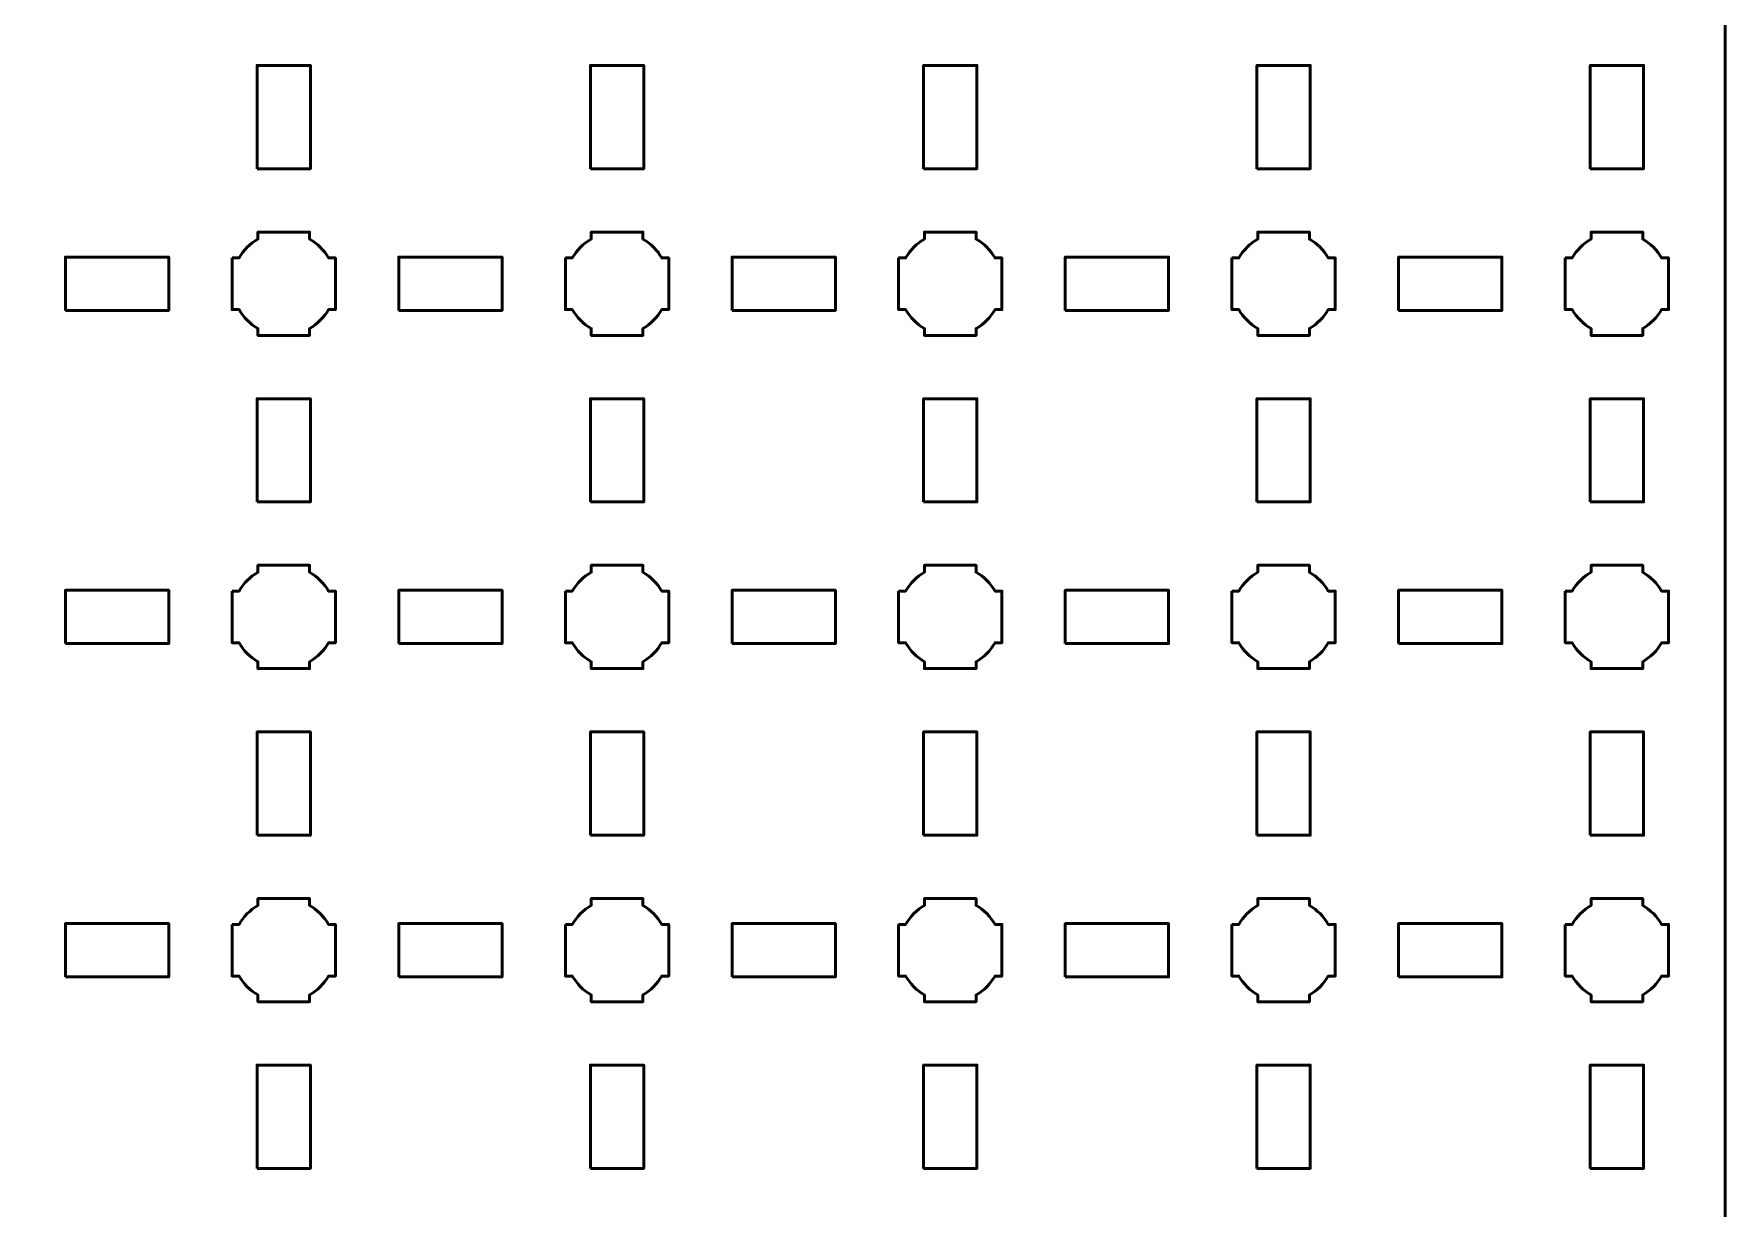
# Model space of a CAD drawing. Header units: centimetres. Extents: x -30.1 to 9.2, y -44.5 to 14.8.
# Drawn here: x -1 to 9.15, y -37.4 to -30.35 of the extents above; entities that cross this region are included whole.
import ezdxf

# ---------------------------------------------------------------- set-up
doc = ezdxf.new("R2010")
doc.units = ezdxf.units.CM
doc.header["$MEASUREMENT"] = 0
doc.layers.add('Layer 1', color=7, linetype='Continuous')

msp = doc.modelspace()

# ---------------------------------------------------------------- linework, layer by layer
at = {"layer": 'Layer 1', "color": 250, "lineweight": 53}
for points in [[(0.34, -31.16), (0.66, -31.16), (0.66, -30.54), (0.34, -30.54), (0.34, -31.16)], [(2.34, -31.16), (2.66, -31.16), (2.66, -30.54), (2.34, -30.54), (2.34, -31.16)], [(4.34, -31.16), (4.66, -31.16), (4.66, -30.54), (4.34, -30.54), (4.34, -31.16)], [(6.34, -31.16), (6.66, -31.16), (6.66, -30.54), (6.34, -30.54), (6.34, -31.16)], [(8.34, -31.16), (8.66, -31.16), (8.66, -30.54), (8.34, -30.54), (8.34, -31.16)], [(-0.81, -32.01), (-0.19, -32.01), (-0.19, -31.69), (-0.81, -31.69), (-0.81, -32.01)], [(1.19, -32.01), (1.81, -32.01), (1.81, -31.69), (1.19, -31.69), (1.19, -32.01)], [(3.19, -32.01), (3.81, -32.01), (3.81, -31.69), (3.19, -31.69), (3.19, -32.01)], [(5.19, -32.01), (5.81, -32.01), (5.81, -31.69), (5.19, -31.69), (5.19, -32.01)], [(7.19, -32.01), (7.81, -32.01), (7.81, -31.69), (7.19, -31.69), (7.19, -32.01)], [(0.34, -33.16), (0.66, -33.16), (0.66, -32.54), (0.34, -32.54), (0.34, -33.16)], [(2.34, -33.16), (2.66, -33.16), (2.66, -32.54), (2.34, -32.54), (2.34, -33.16)], [(4.34, -33.16), (4.66, -33.16), (4.66, -32.54), (4.34, -32.54), (4.34, -33.16)], [(6.34, -33.16), (6.66, -33.16), (6.66, -32.54), (6.34, -32.54), (6.34, -33.16)], [(8.34, -33.16), (8.66, -33.16), (8.66, -32.54), (8.34, -32.54), (8.34, -33.16)], [(-0.81, -34.01), (-0.19, -34.01), (-0.19, -33.69), (-0.81, -33.69), (-0.81, -34.01)], [(1.19, -34.01), (1.81, -34.01), (1.81, -33.69), (1.19, -33.69), (1.19, -34.01)], [(3.19, -34.01), (3.81, -34.01), (3.81, -33.69), (3.19, -33.69), (3.19, -34.01)], [(5.19, -34.01), (5.81, -34.01), (5.81, -33.69), (5.19, -33.69), (5.19, -34.01)], [(7.19, -34.01), (7.81, -34.01), (7.81, -33.69), (7.19, -33.69), (7.19, -34.01)], [(0.34, -35.16), (0.66, -35.16), (0.66, -34.54), (0.34, -34.54), (0.34, -35.16)], [(2.34, -35.16), (2.66, -35.16), (2.66, -34.54), (2.34, -34.54), (2.34, -35.16)], [(4.34, -35.16), (4.66, -35.16), (4.66, -34.54), (4.34, -34.54), (4.34, -35.16)], [(6.34, -35.16), (6.66, -35.16), (6.66, -34.54), (6.34, -34.54), (6.34, -35.16)], [(8.34, -35.16), (8.66, -35.16), (8.66, -34.54), (8.34, -34.54), (8.34, -35.16)], [(-0.81, -36.01), (-0.19, -36.01), (-0.19, -35.69), (-0.81, -35.69), (-0.81, -36.01)], [(1.19, -36.01), (1.81, -36.01), (1.81, -35.69), (1.19, -35.69), (1.19, -36.01)], [(3.19, -36.01), (3.81, -36.01), (3.81, -35.69), (3.19, -35.69), (3.19, -36.01)], [(5.19, -36.01), (5.81, -36.01), (5.81, -35.69), (5.19, -35.69), (5.19, -36.01)], [(7.19, -36.01), (7.81, -36.01), (7.81, -35.69), (7.19, -35.69), (7.19, -36.01)], [(0.34, -37.16), (0.66, -37.16), (0.66, -36.54), (0.34, -36.54), (0.34, -37.16)], [(2.34, -37.16), (2.66, -37.16), (2.66, -36.54), (2.34, -36.54), (2.34, -37.16)], [(4.34, -37.16), (4.66, -37.16), (4.66, -36.54), (4.34, -36.54), (4.34, -37.16)], [(6.34, -37.16), (6.66, -37.16), (6.66, -36.54), (6.34, -36.54), (6.34, -37.16)], [(8.34, -37.16), (8.66, -37.16), (8.66, -36.54), (8.34, -36.54), (8.34, -37.16)]]:
    msp.add_lwpolyline(points, close=True, dxfattribs=at)
msp.add_open_spline([(-30.15, -44), (-30.15, -44), (-30.15, 14.3), (-30.15, 14.3), (-30.15, 14.3), (-30.15, 14.57609), (-29.92609, 14.8), (-29.65, 14.8), (-29.65, 14.8), (-29.65, 14.8), (8.65, 14.8), (8.65, 14.8), (8.65, 14.8), (8.92609, 14.8), (9.15, 14.57609), (9.15, 14.3), (9.15, 14.3), (9.15, 14.3), (9.15, -44), (9.15, -44), (9.15, -44), (9.15, -44.27609), (8.92609, -44.5), (8.65, -44.5), (8.65, -44.5), (8.65, -44.5), (-29.65, -44.5), (-29.65, -44.5), (-29.65, -44.5), (-29.92609, -44.5), (-30.15, -44.27609), (-30.15, -44)], degree=3, knots=[0, 0, 0, 0, 0.125, 0.125, 0.125, 0.125, 0.25, 0.25, 0.25, 0.25, 0.375, 0.375, 0.375, 0.375, 0.5, 0.5, 0.5, 0.5, 0.625, 0.625, 0.625, 0.625, 0.75, 0.75, 0.75, 0.75, 0.875, 0.875, 0.875, 0.875, 1, 1, 1, 1], dxfattribs=at)
at = {"layer": 'Layer 1', "lineweight": 53}
for points in [[(0.19, -31.695), (0.19, -31.695), (0.23149, -31.695), (0.23149, -31.695), (0.23149, -31.695), (0.25872, -31.64795), (0.29795, -31.60872), (0.345, -31.58149), (0.345, -31.58149), (0.345, -31.58149), (0.345, -31.54), (0.345, -31.54), (0.345, -31.54), (0.345, -31.54), (0.5, -31.54), (0.5, -31.54), (0.5, -31.54), (0.5, -31.54), (0.655, -31.54), (0.655, -31.54), (0.655, -31.54), (0.655, -31.54), (0.655, -31.58149), (0.655, -31.58149), (0.655, -31.58149), (0.70205, -31.60872), (0.74128, -31.64795), (0.76851, -31.695), (0.76851, -31.695), (0.76851, -31.695), (0.81, -31.695), (0.81, -31.695), (0.81, -31.695), (0.81, -31.695), (0.81, -31.85), (0.81, -31.85), (0.81, -31.85), (0.81, -31.85), (0.81, -32.005), (0.81, -32.005), (0.81, -32.005), (0.81, -32.005), (0.76851, -32.005), (0.76851, -32.005), (0.76851, -32.005), (0.74128, -32.05205), (0.70205, -32.09128), (0.655, -32.11851), (0.655, -32.11851), (0.655, -32.11851), (0.655, -32.16), (0.655, -32.16), (0.655, -32.16), (0.655, -32.16), (0.5, -32.16), (0.5, -32.16), (0.5, -32.16), (0.5, -32.16), (0.345, -32.16), (0.345, -32.16), (0.345, -32.16), (0.345, -32.16), (0.345, -32.11851), (0.345, -32.11851), (0.345, -32.11851), (0.29795, -32.09128), (0.25872, -32.05205), (0.23149, -32.005), (0.23149, -32.005), (0.23149, -32.005), (0.19, -32.005), (0.19, -32.005), (0.19, -32.005), (0.19, -32.005), (0.19, -31.85), (0.19, -31.85), (0.19, -31.85), (0.19, -31.85), (0.19, -31.695), (0.19, -31.695)], [(2.19, -31.695), (2.19, -31.695), (2.23149, -31.695), (2.23149, -31.695), (2.23149, -31.695), (2.25872, -31.64795), (2.29795, -31.60872), (2.345, -31.58149), (2.345, -31.58149), (2.345, -31.58149), (2.345, -31.54), (2.345, -31.54), (2.345, -31.54), (2.345, -31.54), (2.5, -31.54), (2.5, -31.54), (2.5, -31.54), (2.5, -31.54), (2.655, -31.54), (2.655, -31.54), (2.655, -31.54), (2.655, -31.54), (2.655, -31.58149), (2.655, -31.58149), (2.655, -31.58149), (2.70205, -31.60872), (2.74128, -31.64795), (2.76851, -31.695), (2.76851, -31.695), (2.76851, -31.695), (2.81, -31.695), (2.81, -31.695), (2.81, -31.695), (2.81, -31.695), (2.81, -31.85), (2.81, -31.85), (2.81, -31.85), (2.81, -31.85), (2.81, -32.005), (2.81, -32.005), (2.81, -32.005), (2.81, -32.005), (2.76851, -32.005), (2.76851, -32.005), (2.76851, -32.005), (2.74128, -32.05205), (2.70205, -32.09128), (2.655, -32.11851), (2.655, -32.11851), (2.655, -32.11851), (2.655, -32.16), (2.655, -32.16), (2.655, -32.16), (2.655, -32.16), (2.5, -32.16), (2.5, -32.16), (2.5, -32.16), (2.5, -32.16), (2.345, -32.16), (2.345, -32.16), (2.345, -32.16), (2.345, -32.16), (2.345, -32.11851), (2.345, -32.11851), (2.345, -32.11851), (2.29795, -32.09128), (2.25872, -32.05205), (2.23149, -32.005), (2.23149, -32.005), (2.23149, -32.005), (2.19, -32.005), (2.19, -32.005), (2.19, -32.005), (2.19, -32.005), (2.19, -31.85), (2.19, -31.85), (2.19, -31.85), (2.19, -31.85), (2.19, -31.695), (2.19, -31.695)], [(4.19, -31.695), (4.19, -31.695), (4.23149, -31.695), (4.23149, -31.695), (4.23149, -31.695), (4.25872, -31.64795), (4.29795, -31.60872), (4.345, -31.58149), (4.345, -31.58149), (4.345, -31.58149), (4.345, -31.54), (4.345, -31.54), (4.345, -31.54), (4.345, -31.54), (4.5, -31.54), (4.5, -31.54), (4.5, -31.54), (4.5, -31.54), (4.655, -31.54), (4.655, -31.54), (4.655, -31.54), (4.655, -31.54), (4.655, -31.58149), (4.655, -31.58149), (4.655, -31.58149), (4.70205, -31.60872), (4.74128, -31.64795), (4.76851, -31.695), (4.76851, -31.695), (4.76851, -31.695), (4.81, -31.695), (4.81, -31.695), (4.81, -31.695), (4.81, -31.695), (4.81, -31.85), (4.81, -31.85), (4.81, -31.85), (4.81, -31.85), (4.81, -32.005), (4.81, -32.005), (4.81, -32.005), (4.81, -32.005), (4.76851, -32.005), (4.76851, -32.005), (4.76851, -32.005), (4.74128, -32.05205), (4.70205, -32.09128), (4.655, -32.11851), (4.655, -32.11851), (4.655, -32.11851), (4.655, -32.16), (4.655, -32.16), (4.655, -32.16), (4.655, -32.16), (4.5, -32.16), (4.5, -32.16), (4.5, -32.16), (4.5, -32.16), (4.345, -32.16), (4.345, -32.16), (4.345, -32.16), (4.345, -32.16), (4.345, -32.11851), (4.345, -32.11851), (4.345, -32.11851), (4.29795, -32.09128), (4.25872, -32.05205), (4.23149, -32.005), (4.23149, -32.005), (4.23149, -32.005), (4.19, -32.005), (4.19, -32.005), (4.19, -32.005), (4.19, -32.005), (4.19, -31.85), (4.19, -31.85), (4.19, -31.85), (4.19, -31.85), (4.19, -31.695), (4.19, -31.695)], [(6.19, -31.695), (6.19, -31.695), (6.23149, -31.695), (6.23149, -31.695), (6.23149, -31.695), (6.25872, -31.64795), (6.29795, -31.60872), (6.345, -31.58149), (6.345, -31.58149), (6.345, -31.58149), (6.345, -31.54), (6.345, -31.54), (6.345, -31.54), (6.345, -31.54), (6.5, -31.54), (6.5, -31.54), (6.5, -31.54), (6.5, -31.54), (6.655, -31.54), (6.655, -31.54), (6.655, -31.54), (6.655, -31.54), (6.655, -31.58149), (6.655, -31.58149), (6.655, -31.58149), (6.70205, -31.60872), (6.74128, -31.64795), (6.76851, -31.695), (6.76851, -31.695), (6.76851, -31.695), (6.81, -31.695), (6.81, -31.695), (6.81, -31.695), (6.81, -31.695), (6.81, -31.85), (6.81, -31.85), (6.81, -31.85), (6.81, -31.85), (6.81, -32.005), (6.81, -32.005), (6.81, -32.005), (6.81, -32.005), (6.76851, -32.005), (6.76851, -32.005), (6.76851, -32.005), (6.74128, -32.05205), (6.70205, -32.09128), (6.655, -32.11851), (6.655, -32.11851), (6.655, -32.11851), (6.655, -32.16), (6.655, -32.16), (6.655, -32.16), (6.655, -32.16), (6.5, -32.16), (6.5, -32.16), (6.5, -32.16), (6.5, -32.16), (6.345, -32.16), (6.345, -32.16), (6.345, -32.16), (6.345, -32.16), (6.345, -32.11851), (6.345, -32.11851), (6.345, -32.11851), (6.29795, -32.09128), (6.25872, -32.05205), (6.23149, -32.005), (6.23149, -32.005), (6.23149, -32.005), (6.19, -32.005), (6.19, -32.005), (6.19, -32.005), (6.19, -32.005), (6.19, -31.85), (6.19, -31.85), (6.19, -31.85), (6.19, -31.85), (6.19, -31.695), (6.19, -31.695)], [(8.19, -31.695), (8.19, -31.695), (8.23149, -31.695), (8.23149, -31.695), (8.23149, -31.695), (8.25872, -31.64795), (8.29795, -31.60872), (8.345, -31.58149), (8.345, -31.58149), (8.345, -31.58149), (8.345, -31.54), (8.345, -31.54), (8.345, -31.54), (8.345, -31.54), (8.5, -31.54), (8.5, -31.54), (8.5, -31.54), (8.5, -31.54), (8.655, -31.54), (8.655, -31.54), (8.655, -31.54), (8.655, -31.54), (8.655, -31.58149), (8.655, -31.58149), (8.655, -31.58149), (8.70205, -31.60872), (8.74128, -31.64795), (8.76851, -31.695), (8.76851, -31.695), (8.76851, -31.695), (8.81, -31.695), (8.81, -31.695), (8.81, -31.695), (8.81, -31.695), (8.81, -31.85), (8.81, -31.85), (8.81, -31.85), (8.81, -31.85), (8.81, -32.005), (8.81, -32.005), (8.81, -32.005), (8.81, -32.005), (8.76851, -32.005), (8.76851, -32.005), (8.76851, -32.005), (8.74128, -32.05205), (8.70205, -32.09128), (8.655, -32.11851), (8.655, -32.11851), (8.655, -32.11851), (8.655, -32.16), (8.655, -32.16), (8.655, -32.16), (8.655, -32.16), (8.5, -32.16), (8.5, -32.16), (8.5, -32.16), (8.5, -32.16), (8.345, -32.16), (8.345, -32.16), (8.345, -32.16), (8.345, -32.16), (8.345, -32.11851), (8.345, -32.11851), (8.345, -32.11851), (8.29795, -32.09128), (8.25872, -32.05205), (8.23149, -32.005), (8.23149, -32.005), (8.23149, -32.005), (8.19, -32.005), (8.19, -32.005), (8.19, -32.005), (8.19, -32.005), (8.19, -31.85), (8.19, -31.85), (8.19, -31.85), (8.19, -31.85), (8.19, -31.695), (8.19, -31.695)], [(0.19, -33.695), (0.19, -33.695), (0.23149, -33.695), (0.23149, -33.695), (0.23149, -33.695), (0.25872, -33.64795), (0.29795, -33.60872), (0.345, -33.58149), (0.345, -33.58149), (0.345, -33.58149), (0.345, -33.54), (0.345, -33.54), (0.345, -33.54), (0.345, -33.54), (0.5, -33.54), (0.5, -33.54), (0.5, -33.54), (0.5, -33.54), (0.655, -33.54), (0.655, -33.54), (0.655, -33.54), (0.655, -33.54), (0.655, -33.58149), (0.655, -33.58149), (0.655, -33.58149), (0.70205, -33.60872), (0.74128, -33.64795), (0.76851, -33.695), (0.76851, -33.695), (0.76851, -33.695), (0.81, -33.695), (0.81, -33.695), (0.81, -33.695), (0.81, -33.695), (0.81, -33.85), (0.81, -33.85), (0.81, -33.85), (0.81, -33.85), (0.81, -34.005), (0.81, -34.005), (0.81, -34.005), (0.81, -34.005), (0.76851, -34.005), (0.76851, -34.005), (0.76851, -34.005), (0.74128, -34.05205), (0.70205, -34.09128), (0.655, -34.11851), (0.655, -34.11851), (0.655, -34.11851), (0.655, -34.16), (0.655, -34.16), (0.655, -34.16), (0.655, -34.16), (0.5, -34.16), (0.5, -34.16), (0.5, -34.16), (0.5, -34.16), (0.345, -34.16), (0.345, -34.16), (0.345, -34.16), (0.345, -34.16), (0.345, -34.11851), (0.345, -34.11851), (0.345, -34.11851), (0.29795, -34.09128), (0.25872, -34.05205), (0.23149, -34.005), (0.23149, -34.005), (0.23149, -34.005), (0.19, -34.005), (0.19, -34.005), (0.19, -34.005), (0.19, -34.005), (0.19, -33.85), (0.19, -33.85), (0.19, -33.85), (0.19, -33.85), (0.19, -33.695), (0.19, -33.695)], [(2.19, -33.695), (2.19, -33.695), (2.23149, -33.695), (2.23149, -33.695), (2.23149, -33.695), (2.25872, -33.64795), (2.29795, -33.60872), (2.345, -33.58149), (2.345, -33.58149), (2.345, -33.58149), (2.345, -33.54), (2.345, -33.54), (2.345, -33.54), (2.345, -33.54), (2.5, -33.54), (2.5, -33.54), (2.5, -33.54), (2.5, -33.54), (2.655, -33.54), (2.655, -33.54), (2.655, -33.54), (2.655, -33.54), (2.655, -33.58149), (2.655, -33.58149), (2.655, -33.58149), (2.70205, -33.60872), (2.74128, -33.64795), (2.76851, -33.695), (2.76851, -33.695), (2.76851, -33.695), (2.81, -33.695), (2.81, -33.695), (2.81, -33.695), (2.81, -33.695), (2.81, -33.85), (2.81, -33.85), (2.81, -33.85), (2.81, -33.85), (2.81, -34.005), (2.81, -34.005), (2.81, -34.005), (2.81, -34.005), (2.76851, -34.005), (2.76851, -34.005), (2.76851, -34.005), (2.74128, -34.05205), (2.70205, -34.09128), (2.655, -34.11851), (2.655, -34.11851), (2.655, -34.11851), (2.655, -34.16), (2.655, -34.16), (2.655, -34.16), (2.655, -34.16), (2.5, -34.16), (2.5, -34.16), (2.5, -34.16), (2.5, -34.16), (2.345, -34.16), (2.345, -34.16), (2.345, -34.16), (2.345, -34.16), (2.345, -34.11851), (2.345, -34.11851), (2.345, -34.11851), (2.29795, -34.09128), (2.25872, -34.05205), (2.23149, -34.005), (2.23149, -34.005), (2.23149, -34.005), (2.19, -34.005), (2.19, -34.005), (2.19, -34.005), (2.19, -34.005), (2.19, -33.85), (2.19, -33.85), (2.19, -33.85), (2.19, -33.85), (2.19, -33.695), (2.19, -33.695)], [(4.19, -33.695), (4.19, -33.695), (4.23149, -33.695), (4.23149, -33.695), (4.23149, -33.695), (4.25872, -33.64795), (4.29795, -33.60872), (4.345, -33.58149), (4.345, -33.58149), (4.345, -33.58149), (4.345, -33.54), (4.345, -33.54), (4.345, -33.54), (4.345, -33.54), (4.5, -33.54), (4.5, -33.54), (4.5, -33.54), (4.5, -33.54), (4.655, -33.54), (4.655, -33.54), (4.655, -33.54), (4.655, -33.54), (4.655, -33.58149), (4.655, -33.58149), (4.655, -33.58149), (4.70205, -33.60872), (4.74128, -33.64795), (4.76851, -33.695), (4.76851, -33.695), (4.76851, -33.695), (4.81, -33.695), (4.81, -33.695), (4.81, -33.695), (4.81, -33.695), (4.81, -33.85), (4.81, -33.85), (4.81, -33.85), (4.81, -33.85), (4.81, -34.005), (4.81, -34.005), (4.81, -34.005), (4.81, -34.005), (4.76851, -34.005), (4.76851, -34.005), (4.76851, -34.005), (4.74128, -34.05205), (4.70205, -34.09128), (4.655, -34.11851), (4.655, -34.11851), (4.655, -34.11851), (4.655, -34.16), (4.655, -34.16), (4.655, -34.16), (4.655, -34.16), (4.5, -34.16), (4.5, -34.16), (4.5, -34.16), (4.5, -34.16), (4.345, -34.16), (4.345, -34.16), (4.345, -34.16), (4.345, -34.16), (4.345, -34.11851), (4.345, -34.11851), (4.345, -34.11851), (4.29795, -34.09128), (4.25872, -34.05205), (4.23149, -34.005), (4.23149, -34.005), (4.23149, -34.005), (4.19, -34.005), (4.19, -34.005), (4.19, -34.005), (4.19, -34.005), (4.19, -33.85), (4.19, -33.85), (4.19, -33.85), (4.19, -33.85), (4.19, -33.695), (4.19, -33.695)], [(6.19, -33.695), (6.19, -33.695), (6.23149, -33.695), (6.23149, -33.695), (6.23149, -33.695), (6.25872, -33.64795), (6.29795, -33.60872), (6.345, -33.58149), (6.345, -33.58149), (6.345, -33.58149), (6.345, -33.54), (6.345, -33.54), (6.345, -33.54), (6.345, -33.54), (6.5, -33.54), (6.5, -33.54), (6.5, -33.54), (6.5, -33.54), (6.655, -33.54), (6.655, -33.54), (6.655, -33.54), (6.655, -33.54), (6.655, -33.58149), (6.655, -33.58149), (6.655, -33.58149), (6.70205, -33.60872), (6.74128, -33.64795), (6.76851, -33.695), (6.76851, -33.695), (6.76851, -33.695), (6.81, -33.695), (6.81, -33.695), (6.81, -33.695), (6.81, -33.695), (6.81, -33.85), (6.81, -33.85), (6.81, -33.85), (6.81, -33.85), (6.81, -34.005), (6.81, -34.005), (6.81, -34.005), (6.81, -34.005), (6.76851, -34.005), (6.76851, -34.005), (6.76851, -34.005), (6.74128, -34.05205), (6.70205, -34.09128), (6.655, -34.11851), (6.655, -34.11851), (6.655, -34.11851), (6.655, -34.16), (6.655, -34.16), (6.655, -34.16), (6.655, -34.16), (6.5, -34.16), (6.5, -34.16), (6.5, -34.16), (6.5, -34.16), (6.345, -34.16), (6.345, -34.16), (6.345, -34.16), (6.345, -34.16), (6.345, -34.11851), (6.345, -34.11851), (6.345, -34.11851), (6.29795, -34.09128), (6.25872, -34.05205), (6.23149, -34.005), (6.23149, -34.005), (6.23149, -34.005), (6.19, -34.005), (6.19, -34.005), (6.19, -34.005), (6.19, -34.005), (6.19, -33.85), (6.19, -33.85), (6.19, -33.85), (6.19, -33.85), (6.19, -33.695), (6.19, -33.695)], [(8.19, -33.695), (8.19, -33.695), (8.23149, -33.695), (8.23149, -33.695), (8.23149, -33.695), (8.25872, -33.64795), (8.29795, -33.60872), (8.345, -33.58149), (8.345, -33.58149), (8.345, -33.58149), (8.345, -33.54), (8.345, -33.54), (8.345, -33.54), (8.345, -33.54), (8.5, -33.54), (8.5, -33.54), (8.5, -33.54), (8.5, -33.54), (8.655, -33.54), (8.655, -33.54), (8.655, -33.54), (8.655, -33.54), (8.655, -33.58149), (8.655, -33.58149), (8.655, -33.58149), (8.70205, -33.60872), (8.74128, -33.64795), (8.76851, -33.695), (8.76851, -33.695), (8.76851, -33.695), (8.81, -33.695), (8.81, -33.695), (8.81, -33.695), (8.81, -33.695), (8.81, -33.85), (8.81, -33.85), (8.81, -33.85), (8.81, -33.85), (8.81, -34.005), (8.81, -34.005), (8.81, -34.005), (8.81, -34.005), (8.76851, -34.005), (8.76851, -34.005), (8.76851, -34.005), (8.74128, -34.05205), (8.70205, -34.09128), (8.655, -34.11851), (8.655, -34.11851), (8.655, -34.11851), (8.655, -34.16), (8.655, -34.16), (8.655, -34.16), (8.655, -34.16), (8.5, -34.16), (8.5, -34.16), (8.5, -34.16), (8.5, -34.16), (8.345, -34.16), (8.345, -34.16), (8.345, -34.16), (8.345, -34.16), (8.345, -34.11851), (8.345, -34.11851), (8.345, -34.11851), (8.29795, -34.09128), (8.25872, -34.05205), (8.23149, -34.005), (8.23149, -34.005), (8.23149, -34.005), (8.19, -34.005), (8.19, -34.005), (8.19, -34.005), (8.19, -34.005), (8.19, -33.85), (8.19, -33.85), (8.19, -33.85), (8.19, -33.85), (8.19, -33.695), (8.19, -33.695)], [(0.19, -35.695), (0.19, -35.695), (0.23149, -35.695), (0.23149, -35.695), (0.23149, -35.695), (0.25872, -35.64795), (0.29795, -35.60872), (0.345, -35.58149), (0.345, -35.58149), (0.345, -35.58149), (0.345, -35.54), (0.345, -35.54), (0.345, -35.54), (0.345, -35.54), (0.5, -35.54), (0.5, -35.54), (0.5, -35.54), (0.5, -35.54), (0.655, -35.54), (0.655, -35.54), (0.655, -35.54), (0.655, -35.54), (0.655, -35.58149), (0.655, -35.58149), (0.655, -35.58149), (0.70205, -35.60872), (0.74128, -35.64795), (0.76851, -35.695), (0.76851, -35.695), (0.76851, -35.695), (0.81, -35.695), (0.81, -35.695), (0.81, -35.695), (0.81, -35.695), (0.81, -35.85), (0.81, -35.85), (0.81, -35.85), (0.81, -35.85), (0.81, -36.005), (0.81, -36.005), (0.81, -36.005), (0.81, -36.005), (0.76851, -36.005), (0.76851, -36.005), (0.76851, -36.005), (0.74128, -36.05205), (0.70205, -36.09128), (0.655, -36.11851), (0.655, -36.11851), (0.655, -36.11851), (0.655, -36.16), (0.655, -36.16), (0.655, -36.16), (0.655, -36.16), (0.5, -36.16), (0.5, -36.16), (0.5, -36.16), (0.5, -36.16), (0.345, -36.16), (0.345, -36.16), (0.345, -36.16), (0.345, -36.16), (0.345, -36.11851), (0.345, -36.11851), (0.345, -36.11851), (0.29795, -36.09128), (0.25872, -36.05205), (0.23149, -36.005), (0.23149, -36.005), (0.23149, -36.005), (0.19, -36.005), (0.19, -36.005), (0.19, -36.005), (0.19, -36.005), (0.19, -35.85), (0.19, -35.85), (0.19, -35.85), (0.19, -35.85), (0.19, -35.695), (0.19, -35.695)], [(2.19, -35.695), (2.19, -35.695), (2.23149, -35.695), (2.23149, -35.695), (2.23149, -35.695), (2.25872, -35.64795), (2.29795, -35.60872), (2.345, -35.58149), (2.345, -35.58149), (2.345, -35.58149), (2.345, -35.54), (2.345, -35.54), (2.345, -35.54), (2.345, -35.54), (2.5, -35.54), (2.5, -35.54), (2.5, -35.54), (2.5, -35.54), (2.655, -35.54), (2.655, -35.54), (2.655, -35.54), (2.655, -35.54), (2.655, -35.58149), (2.655, -35.58149), (2.655, -35.58149), (2.70205, -35.60872), (2.74128, -35.64795), (2.76851, -35.695), (2.76851, -35.695), (2.76851, -35.695), (2.81, -35.695), (2.81, -35.695), (2.81, -35.695), (2.81, -35.695), (2.81, -35.85), (2.81, -35.85), (2.81, -35.85), (2.81, -35.85), (2.81, -36.005), (2.81, -36.005), (2.81, -36.005), (2.81, -36.005), (2.76851, -36.005), (2.76851, -36.005), (2.76851, -36.005), (2.74128, -36.05205), (2.70205, -36.09128), (2.655, -36.11851), (2.655, -36.11851), (2.655, -36.11851), (2.655, -36.16), (2.655, -36.16), (2.655, -36.16), (2.655, -36.16), (2.5, -36.16), (2.5, -36.16), (2.5, -36.16), (2.5, -36.16), (2.345, -36.16), (2.345, -36.16), (2.345, -36.16), (2.345, -36.16), (2.345, -36.11851), (2.345, -36.11851), (2.345, -36.11851), (2.29795, -36.09128), (2.25872, -36.05205), (2.23149, -36.005), (2.23149, -36.005), (2.23149, -36.005), (2.19, -36.005), (2.19, -36.005), (2.19, -36.005), (2.19, -36.005), (2.19, -35.85), (2.19, -35.85), (2.19, -35.85), (2.19, -35.85), (2.19, -35.695), (2.19, -35.695)], [(4.19, -35.695), (4.19, -35.695), (4.23149, -35.695), (4.23149, -35.695), (4.23149, -35.695), (4.25872, -35.64795), (4.29795, -35.60872), (4.345, -35.58149), (4.345, -35.58149), (4.345, -35.58149), (4.345, -35.54), (4.345, -35.54), (4.345, -35.54), (4.345, -35.54), (4.5, -35.54), (4.5, -35.54), (4.5, -35.54), (4.5, -35.54), (4.655, -35.54), (4.655, -35.54), (4.655, -35.54), (4.655, -35.54), (4.655, -35.58149), (4.655, -35.58149), (4.655, -35.58149), (4.70205, -35.60872), (4.74128, -35.64795), (4.76851, -35.695), (4.76851, -35.695), (4.76851, -35.695), (4.81, -35.695), (4.81, -35.695), (4.81, -35.695), (4.81, -35.695), (4.81, -35.85), (4.81, -35.85), (4.81, -35.85), (4.81, -35.85), (4.81, -36.005), (4.81, -36.005), (4.81, -36.005), (4.81, -36.005), (4.76851, -36.005), (4.76851, -36.005), (4.76851, -36.005), (4.74128, -36.05205), (4.70205, -36.09128), (4.655, -36.11851), (4.655, -36.11851), (4.655, -36.11851), (4.655, -36.16), (4.655, -36.16), (4.655, -36.16), (4.655, -36.16), (4.5, -36.16), (4.5, -36.16), (4.5, -36.16), (4.5, -36.16), (4.345, -36.16), (4.345, -36.16), (4.345, -36.16), (4.345, -36.16), (4.345, -36.11851), (4.345, -36.11851), (4.345, -36.11851), (4.29795, -36.09128), (4.25872, -36.05205), (4.23149, -36.005), (4.23149, -36.005), (4.23149, -36.005), (4.19, -36.005), (4.19, -36.005), (4.19, -36.005), (4.19, -36.005), (4.19, -35.85), (4.19, -35.85), (4.19, -35.85), (4.19, -35.85), (4.19, -35.695), (4.19, -35.695)], [(6.19, -35.695), (6.19, -35.695), (6.23149, -35.695), (6.23149, -35.695), (6.23149, -35.695), (6.25872, -35.64795), (6.29795, -35.60872), (6.345, -35.58149), (6.345, -35.58149), (6.345, -35.58149), (6.345, -35.54), (6.345, -35.54), (6.345, -35.54), (6.345, -35.54), (6.5, -35.54), (6.5, -35.54), (6.5, -35.54), (6.5, -35.54), (6.655, -35.54), (6.655, -35.54), (6.655, -35.54), (6.655, -35.54), (6.655, -35.58149), (6.655, -35.58149), (6.655, -35.58149), (6.70205, -35.60872), (6.74128, -35.64795), (6.76851, -35.695), (6.76851, -35.695), (6.76851, -35.695), (6.81, -35.695), (6.81, -35.695), (6.81, -35.695), (6.81, -35.695), (6.81, -35.85), (6.81, -35.85), (6.81, -35.85), (6.81, -35.85), (6.81, -36.005), (6.81, -36.005), (6.81, -36.005), (6.81, -36.005), (6.76851, -36.005), (6.76851, -36.005), (6.76851, -36.005), (6.74128, -36.05205), (6.70205, -36.09128), (6.655, -36.11851), (6.655, -36.11851), (6.655, -36.11851), (6.655, -36.16), (6.655, -36.16), (6.655, -36.16), (6.655, -36.16), (6.5, -36.16), (6.5, -36.16), (6.5, -36.16), (6.5, -36.16), (6.345, -36.16), (6.345, -36.16), (6.345, -36.16), (6.345, -36.16), (6.345, -36.11851), (6.345, -36.11851), (6.345, -36.11851), (6.29795, -36.09128), (6.25872, -36.05205), (6.23149, -36.005), (6.23149, -36.005), (6.23149, -36.005), (6.19, -36.005), (6.19, -36.005), (6.19, -36.005), (6.19, -36.005), (6.19, -35.85), (6.19, -35.85), (6.19, -35.85), (6.19, -35.85), (6.19, -35.695), (6.19, -35.695)], [(8.19, -35.695), (8.19, -35.695), (8.23149, -35.695), (8.23149, -35.695), (8.23149, -35.695), (8.25872, -35.64795), (8.29795, -35.60872), (8.345, -35.58149), (8.345, -35.58149), (8.345, -35.58149), (8.345, -35.54), (8.345, -35.54), (8.345, -35.54), (8.345, -35.54), (8.5, -35.54), (8.5, -35.54), (8.5, -35.54), (8.5, -35.54), (8.655, -35.54), (8.655, -35.54), (8.655, -35.54), (8.655, -35.54), (8.655, -35.58149), (8.655, -35.58149), (8.655, -35.58149), (8.70205, -35.60872), (8.74128, -35.64795), (8.76851, -35.695), (8.76851, -35.695), (8.76851, -35.695), (8.81, -35.695), (8.81, -35.695), (8.81, -35.695), (8.81, -35.695), (8.81, -35.85), (8.81, -35.85), (8.81, -35.85), (8.81, -35.85), (8.81, -36.005), (8.81, -36.005), (8.81, -36.005), (8.81, -36.005), (8.76851, -36.005), (8.76851, -36.005), (8.76851, -36.005), (8.74128, -36.05205), (8.70205, -36.09128), (8.655, -36.11851), (8.655, -36.11851), (8.655, -36.11851), (8.655, -36.16), (8.655, -36.16), (8.655, -36.16), (8.655, -36.16), (8.5, -36.16), (8.5, -36.16), (8.5, -36.16), (8.5, -36.16), (8.345, -36.16), (8.345, -36.16), (8.345, -36.16), (8.345, -36.16), (8.345, -36.11851), (8.345, -36.11851), (8.345, -36.11851), (8.29795, -36.09128), (8.25872, -36.05205), (8.23149, -36.005), (8.23149, -36.005), (8.23149, -36.005), (8.19, -36.005), (8.19, -36.005), (8.19, -36.005), (8.19, -36.005), (8.19, -35.85), (8.19, -35.85), (8.19, -35.85), (8.19, -35.85), (8.19, -35.695), (8.19, -35.695)]]:
    msp.add_open_spline(points, degree=3, knots=[0, 0, 0, 0, 0.05, 0.05, 0.05, 0.05, 0.1, 0.1, 0.1, 0.1, 0.15, 0.15, 0.15, 0.15, 0.2, 0.2, 0.2, 0.2, 0.25, 0.25, 0.25, 0.25, 0.3, 0.3, 0.3, 0.3, 0.35, 0.35, 0.35, 0.35, 0.4, 0.4, 0.4, 0.4, 0.45, 0.45, 0.45, 0.45, 0.5, 0.5, 0.5, 0.5, 0.55, 0.55, 0.55, 0.55, 0.6, 0.6, 0.6, 0.6, 0.65, 0.65, 0.65, 0.65, 0.7, 0.7, 0.7, 0.7, 0.75, 0.75, 0.75, 0.75, 0.8, 0.8, 0.8, 0.8, 0.85, 0.85, 0.85, 0.85, 0.9, 0.9, 0.9, 0.9, 0.95, 0.95, 0.95, 0.95, 1, 1, 1, 1], dxfattribs=at)

doc.saveas('drawing.dxf')
